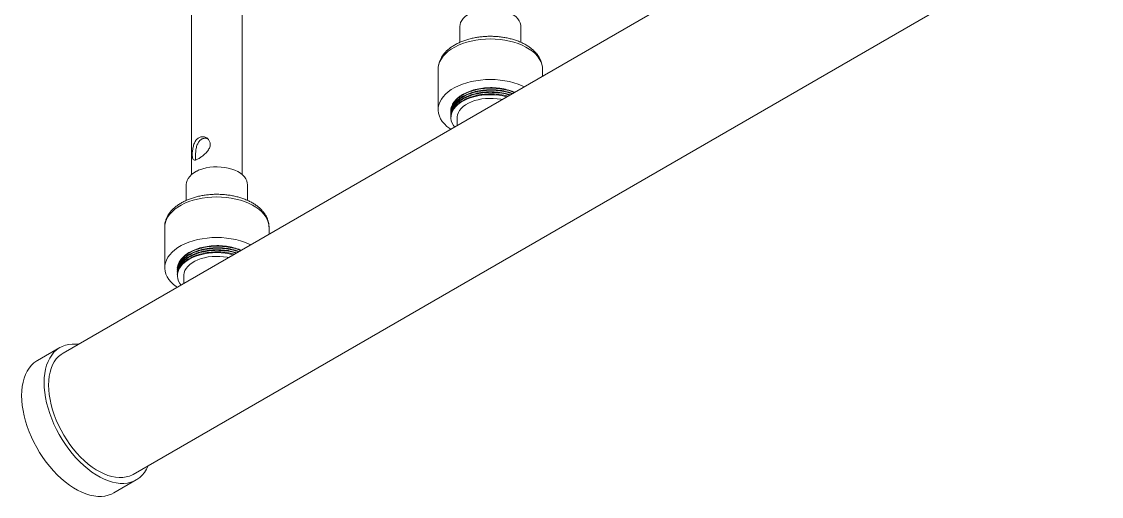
# Model space of a CAD drawing. Header units: millimetres. Extents: x 11948 to 22858, y 1146 to 11361.
# Drawn here: x 17195 to 17966, y 7245 to 7584 of the extents above; entities that cross this region are included whole.
import ezdxf

# ---------------------------------------------------------------- set-up
doc = ezdxf.new("R2010")
doc.units = ezdxf.units.MM
doc.linetypes.add('SLD-Solid', pattern=[0])

msp = doc.modelspace()

# ---------------------------------------------------------------- linework, layer by layer
at = {"linetype": 'SLD-Solid', "lineweight": 0}
for p, q in [((17316.26, 9863.59), (17316.26, 7474.56)), ((17352.63, 7474.56), (17352.63, 9862.84)), ((18959.6, 8348.83), (17224.59, 7347.23)), ((17274.59, 7260.62), (18037.4, 7700.98)), ((17508.04, 7580.41), (17508.04, 7569.07)), ((17551.68, 7569.08), (17551.68, 7580.41)), ((17492.59, 7549.97), (17492.59, 7521.02)), ((17567.14, 7549.97), (17567.13, 7550.06)), ((17567.14, 7544.97), (17567.14, 7549.97)), ((17501.68, 7520.1), (17501.68, 7519.72)), ((17501.68, 7518.61), (17501.68, 7518.24)), ((17501.68, 7517.13), (17501.68, 7516.75)), ((17501.68, 7515.64), (17501.68, 7515.46)), ((17506.23, 7515.46), (17506.23, 7509.81)), ((17320.38, 7477.12), (17321.59, 7477.99)), ((17321.59, 7477.99), (17321.59, 7477.77)), ((17312.63, 7467.59), (17312.63, 7456.26)), ((17356.26, 7456.27), (17356.26, 7467.59)), ((17297.17, 7437.16), (17297.17, 7408.21)), ((17371.72, 7437.16), (17371.72, 7437.25)), ((17371.72, 7432.16), (17371.72, 7437.16)), ((17306.26, 7407.28), (17306.26, 7406.91)), ((17306.26, 7405.8), (17306.26, 7405.43)), ((17306.26, 7404.31), (17306.26, 7403.94)), ((17306.26, 7402.83), (17306.26, 7402.64)), ((17310.81, 7402.64), (17310.81, 7397)), ((17222.32, 7351.16), (17206.25, 7341.89)), ((17260.79, 7247.41), (17276.86, 7256.68))]:
    msp.add_line(p, q, dxfattribs=at)
at = {"linetype": 'SLD-Solid', "lineweight": 0, "flags": 128}
for points in [[(17551.68, 7580.41), (17551.62, 7581.38), (17551.24, 7582.91), (17550.55, 7584.41), (17549.54, 7585.85), (17548.23, 7587.2), (17546.65, 7588.45), (17544.81, 7589.58), (17542.74, 7590.57), (17540.48, 7591.41), (17538.06, 7592.08), (17535.51, 7592.57), (17532.88, 7592.88), (17530.2, 7593), (17527.51, 7592.93), (17524.87, 7592.67), (17522.29, 7592.22), (17519.84, 7591.59), (17517.53, 7590.8), (17515.41, 7589.85), (17513.51, 7588.75), (17511.86, 7587.53), (17510.48, 7586.19), (17509.4, 7584.78), (17508.62, 7583.29), (17508.17, 7581.76), (17508.04, 7580.41)], [(17567.13, 7550.06), (17567.04, 7551.52), (17566.62, 7553.52), (17565.89, 7555.49), (17564.83, 7557.42), (17563.47, 7559.27), (17561.82, 7561.05), (17559.88, 7562.73), (17557.68, 7564.29), (17555.23, 7565.74), (17552.56, 7567.04), (17549.7, 7568.19), (17546.65, 7569.18), (17543.47, 7570.01), (17540.16, 7570.65), (17536.76, 7571.12), (17533.3, 7571.4), (17529.81, 7571.49), (17526.32, 7571.39), (17522.86, 7571.11), (17519.46, 7570.63), (17516.15, 7569.98), (17512.97, 7569.15), (17509.93, 7568.16), (17507.07, 7567), (17504.41, 7565.69), (17501.97, 7564.25), (17499.78, 7562.68), (17497.85, 7560.99), (17496.2, 7559.21), (17494.85, 7557.35), (17493.81, 7555.43), (17493.08, 7553.46), (17492.68, 7551.45), (17492.59, 7549.97)], [(17554.03, 7537.4), (17552.56, 7538.09), (17549.7, 7539.24), (17546.65, 7540.23), (17543.47, 7541.06), (17540.16, 7541.7), (17536.76, 7542.17), (17533.3, 7542.45), (17529.81, 7542.54), (17526.32, 7542.44), (17522.86, 7542.16), (17519.46, 7541.68), (17516.15, 7541.03), (17512.97, 7540.2), (17509.93, 7539.2), (17507.07, 7538.05), (17504.41, 7536.74), (17501.97, 7535.3), (17499.78, 7533.72), (17497.85, 7532.04), (17496.2, 7530.26), (17494.85, 7528.4), (17493.81, 7526.48), (17493.08, 7524.51), (17492.68, 7522.5), (17492.6, 7520.49), (17492.85, 7518.47), (17493.43, 7516.48), (17494.32, 7514.53), (17495.53, 7512.64), (17497.04, 7510.82), (17498.84, 7509.09), (17500.91, 7507.47), (17501.49, 7507.07)], [(17504.25, 7508.67), (17503.46, 7509.77), (17502.56, 7511.43), (17501.97, 7513.14), (17501.7, 7514.87), (17501.75, 7516.62), (17502.13, 7518.34), (17502.82, 7520.04), (17503.83, 7521.68), (17505.13, 7523.25), (17506.71, 7524.73), (17508.56, 7526.11), (17510.66, 7527.36), (17512.97, 7528.48), (17515.48, 7529.45), (17518.16, 7530.25), (17520.96, 7530.89), (17523.87, 7531.35), (17526.85, 7531.63), (17529.86, 7531.72), (17532.87, 7531.63), (17535.85, 7531.35), (17538.76, 7530.89), (17541.57, 7530.25), (17541.62, 7530.24)], [(17506.23, 7515.46), (17506.24, 7515.85), (17506.48, 7517.43), (17507.03, 7518.99), (17507.9, 7520.49), (17509.06, 7521.93), (17510.5, 7523.28), (17512.21, 7524.53), (17514.15, 7525.65), (17516.31, 7526.63), (17518.64, 7527.47), (17521.14, 7528.14), (17523.74, 7528.64), (17526.44, 7528.96), (17529.17, 7529.09), (17531.92, 7529.05), (17534.64, 7528.82), (17537.3, 7528.41), (17538.14, 7528.24)], [(17356.26, 7467.59), (17356.2, 7468.56), (17355.83, 7470.1), (17355.13, 7471.6), (17354.12, 7473.03), (17352.81, 7474.39), (17351.23, 7475.64), (17349.39, 7476.77), (17347.32, 7477.76), (17345.06, 7478.6), (17342.64, 7479.27), (17340.09, 7479.76), (17337.46, 7480.07), (17334.78, 7480.19), (17332.1, 7480.12), (17329.45, 7479.86), (17326.88, 7479.41), (17324.42, 7478.78), (17322.11, 7477.99), (17320, 7477.03), (17318.1, 7475.94), (17316.44, 7474.71), (17315.07, 7473.38), (17313.98, 7471.96), (17313.21, 7470.48), (17312.75, 7468.95), (17312.63, 7467.59)], [(17371.72, 7437.25), (17371.62, 7438.71), (17371.21, 7440.71), (17370.47, 7442.68), (17369.42, 7444.6), (17368.05, 7446.46), (17366.4, 7448.24), (17364.46, 7449.92), (17362.26, 7451.48), (17359.81, 7452.92), (17357.15, 7454.23), (17354.28, 7455.38), (17351.24, 7456.37), (17348.05, 7457.19), (17344.74, 7457.84), (17341.34, 7458.31), (17337.88, 7458.59), (17334.39, 7458.68), (17330.9, 7458.58), (17327.44, 7458.29), (17324.04, 7457.82), (17320.73, 7457.17), (17317.55, 7456.34), (17314.51, 7455.34), (17311.65, 7454.18), (17308.99, 7452.88), (17306.55, 7451.43), (17304.36, 7449.86), (17302.43, 7448.18), (17300.78, 7446.4), (17299.43, 7444.54), (17298.39, 7442.62), (17297.66, 7440.64), (17297.26, 7438.64), (17297.17, 7437.16)], [(17358.61, 7424.59), (17357.15, 7425.28), (17354.28, 7426.43), (17351.24, 7427.42), (17348.05, 7428.24), (17344.74, 7428.89), (17341.34, 7429.36), (17337.88, 7429.64), (17334.39, 7429.73), (17330.9, 7429.63), (17327.44, 7429.34), (17324.04, 7428.87), (17320.73, 7428.22), (17317.55, 7427.39), (17314.51, 7426.39), (17311.65, 7425.23), (17308.99, 7423.93), (17306.55, 7422.48), (17304.36, 7420.91), (17302.43, 7419.23), (17300.78, 7417.45), (17299.43, 7415.59), (17298.39, 7413.67), (17297.66, 7411.69), (17297.26, 7409.69), (17297.18, 7407.67), (17297.43, 7405.66), (17298.01, 7403.67), (17298.91, 7401.72), (17300.11, 7399.83), (17301.63, 7398.01), (17303.42, 7396.28), (17305.5, 7394.66), (17306.07, 7394.26)], [(17308.83, 7395.86), (17308.04, 7396.96), (17307.14, 7398.62), (17306.55, 7400.33), (17306.28, 7402.06), (17306.33, 7403.8), (17306.71, 7405.53), (17307.4, 7407.23), (17308.41, 7408.87), (17309.71, 7410.44), (17311.29, 7411.92), (17313.15, 7413.3), (17315.24, 7414.55), (17317.56, 7415.67), (17320.06, 7416.63), (17322.74, 7417.44), (17325.54, 7418.08), (17328.45, 7418.54), (17331.43, 7418.82), (17334.44, 7418.91), (17337.46, 7418.82), (17340.43, 7418.54), (17343.34, 7418.08), (17346.15, 7417.44), (17346.2, 7417.43)], [(17310.81, 7402.64), (17310.82, 7403.04), (17311.06, 7404.62), (17311.61, 7406.17), (17312.48, 7407.68), (17313.64, 7409.12), (17315.08, 7410.47), (17316.79, 7411.71), (17318.73, 7412.84), (17320.89, 7413.82), (17323.23, 7414.65), (17325.72, 7415.32), (17328.33, 7415.82), (17331.02, 7416.14), (17333.76, 7416.28), (17336.5, 7416.24), (17339.22, 7416.01), (17341.88, 7415.6), (17342.73, 7415.42)], [(17235.49, 7353.52), (17233.81, 7353.67), (17231.17, 7353.69), (17228.63, 7353.41), (17226.21, 7352.84), (17223.93, 7351.99), (17221.8, 7350.85), (17219.84, 7349.44), (17218.04, 7347.76), (17216.44, 7345.82), (17215.03, 7343.64), (17213.82, 7341.22), (17212.82, 7338.59), (17212.04, 7335.75), (17211.47, 7332.73), (17211.13, 7329.53), (17211.02, 7326.19), (17211.13, 7322.71), (17211.47, 7319.13), (17212.04, 7315.46), (17212.82, 7311.71), (17213.82, 7307.93), (17215.03, 7304.11), (17216.44, 7300.3), (17218.04, 7296.51), (17219.84, 7292.76), (17221.8, 7289.08), (17223.93, 7285.49), (17226.21, 7282), (17228.63, 7278.64), (17231.17, 7275.43), (17233.81, 7272.39), (17236.55, 7269.53), (17239.37, 7266.88), (17242.25, 7264.44), (17245.17, 7262.23), (17248.11, 7260.27), (17251.07, 7258.56), (17254.01, 7257.13), (17256.93, 7255.96), (17259.81, 7255.08), (17262.63, 7254.48), (17265.37, 7254.17), (17268.02, 7254.16), (17270.56, 7254.44), (17272.97, 7255), (17275.25, 7255.86), (17277.38, 7257), (17279.35, 7258.41), (17281.14, 7260.09), (17282.74, 7262.02), (17284.16, 7264.21), (17285.36, 7266.62), (17285.49, 7266.91)], [(17224.59, 7347.23), (17223.13, 7346.27), (17221.33, 7344.77), (17219.71, 7342.99), (17218.29, 7340.97), (17217.06, 7338.7), (17216.06, 7336.21), (17215.26, 7333.51), (17214.69, 7330.62), (17214.35, 7327.55), (17214.24, 7324.33), (17214.35, 7320.98), (17214.69, 7317.52), (17215.26, 7313.97), (17216.06, 7310.35), (17217.06, 7306.7), (17218.29, 7303.02), (17219.71, 7299.35), (17221.33, 7295.71), (17223.13, 7292.13), (17225.1, 7288.62), (17227.23, 7285.21), (17229.51, 7281.92), (17231.91, 7278.77), (17234.43, 7275.79), (17237.05, 7272.99), (17239.75, 7270.39), (17242.52, 7268), (17245.33, 7265.85), (17248.17, 7263.95), (17251.01, 7262.31), (17253.85, 7260.93), (17256.66, 7259.84), (17259.43, 7259.03), (17262.13, 7258.51), (17264.75, 7258.29), (17267.27, 7258.36), (17269.68, 7258.73), (17271.95, 7259.39), (17274.08, 7260.34), (17274.59, 7260.62)], [(17206.25, 7341.89), (17205.73, 7341.57), (17203.76, 7340.16), (17201.97, 7338.48), (17200.37, 7336.55), (17198.96, 7334.36), (17197.75, 7331.95), (17196.75, 7329.31), (17195.97, 7326.47), (17195.4, 7323.45), (17195.06, 7320.26), (17194.95, 7316.91), (17195.06, 7313.44), (17195.4, 7309.85), (17195.97, 7306.18), (17196.75, 7302.44), (17197.75, 7298.65), (17198.96, 7294.84), (17200.37, 7291.02), (17201.97, 7287.23), (17203.76, 7283.49), (17205.73, 7279.8), (17207.86, 7276.21), (17210.14, 7272.72), (17212.56, 7269.36), (17215.09, 7266.16), (17217.74, 7263.11), (17220.48, 7260.26), (17223.3, 7257.6), (17226.18, 7255.16), (17229.1, 7252.95), (17232.04, 7250.99), (17235, 7249.29), (17237.94, 7247.85), (17240.86, 7246.68), (17243.74, 7245.8), (17246.56, 7245.2), (17249.3, 7244.9), (17251.95, 7244.88), (17254.49, 7245.16), (17256.9, 7245.73), (17259.18, 7246.58), (17260.79, 7247.41)]]:
    msp.add_lwpolyline(points, dxfattribs=at)
at = {"linetype": 'SLD-Solid', "lineweight": 0}
for points, knots in [([(17567.1, 7550.09), (17567.1, 7550.51), (17567.1, 7551.63), (17566.78, 7553.45), (17566.18, 7555.49), (17565.3, 7557.49), (17564.15, 7559.42), (17562.73, 7561.28), (17561.05, 7563.06), (17559.11, 7564.73), (17556.94, 7566.29), (17554.55, 7567.72), (17551.97, 7569), (17549.22, 7570.13), (17546.32, 7571.1), (17543.31, 7571.91), (17540.2, 7572.55), (17537.01, 7573.02), (17533.77, 7573.32), (17530.5, 7573.44), (17527.23, 7573.38), (17523.98, 7573.16), (17520.77, 7572.76), (17517.63, 7572.18), (17514.57, 7571.44), (17511.63, 7570.53), (17508.81, 7569.46), (17506.15, 7568.23), (17503.66, 7566.85), (17501.37, 7565.31), (17499.29, 7563.63), (17497.46, 7561.82), (17495.9, 7559.89), (17494.63, 7557.88), (17493.65, 7555.79), (17492.99, 7553.67), (17492.63, 7551.72), (17492.62, 7550.48), (17492.62, 7549.95)], [0, 0, 0, 0, 0.015734, 0.041859, 0.068036, 0.094476, 0.121345, 0.148735, 0.176659, 0.205042, 0.233757, 0.262674, 0.291678, 0.32067, 0.349613, 0.378497, 0.407321, 0.436092, 0.464828, 0.493541, 0.522249, 0.550968, 0.579711, 0.608497, 0.637344, 0.666267, 0.695281, 0.724393, 0.7536, 0.78288, 0.812157, 0.841314, 0.870199, 0.898647, 0.926529, 0.953804, 0.980532, 1, 1, 1, 1]), ([(17547.09, 7533.4), (17546.57, 7533.66), (17544.66, 7534.58), (17540.69, 7535.67), (17535.41, 7536.58), (17529.86, 7536.84), (17524.33, 7536.48), (17519.01, 7535.5), (17514.1, 7533.94), (17509.81, 7531.86), (17506.29, 7529.33), (17503.63, 7526.45), (17502.13, 7523.34), (17501.5, 7521.17), (17501.68, 7520.1), (17501.68, 7520.1)], [0, 0, 0, 0, 0.032898, 0.120038, 0.20823, 0.296768, 0.384054, 0.471976, 0.560582, 0.648166, 0.735749, 0.824356, 0.912277, 0.999563, 1, 1, 1, 1]), ([(17545.67, 7532.58), (17545.61, 7532.6), (17544.15, 7533.28), (17540.67, 7534.17), (17535.41, 7535.1), (17529.86, 7535.35), (17524.33, 7534.99), (17519.01, 7534.02), (17514.1, 7532.46), (17509.81, 7530.37), (17506.29, 7527.85), (17503.63, 7524.97), (17502.13, 7521.85), (17501.5, 7519.69), (17501.68, 7518.62), (17501.68, 7518.61)], [0, 0, 0, 0, 0.003605, 0.093384, 0.184247, 0.275468, 0.365398, 0.455982, 0.547272, 0.637509, 0.727745, 0.819036, 0.90962, 0.99955, 1, 1, 1, 1]), ([(17544, 7531.62), (17542.91, 7531.97), (17540.21, 7532.85), (17535.39, 7533.59), (17529.86, 7533.87), (17524.33, 7533.51), (17519.01, 7532.53), (17514.1, 7530.97), (17509.81, 7528.89), (17506.29, 7526.36), (17503.63, 7523.48), (17502.13, 7520.37), (17501.5, 7518.2), (17501.68, 7517.13), (17501.68, 7517.13)], [0, 0, 0, 0, 0.064029, 0.157835, 0.252009, 0.34485, 0.438368, 0.532614, 0.625772, 0.71893, 0.813176, 0.906694, 0.999536, 1, 1, 1, 1]), ([(17542.42, 7530.61), (17541.84, 7530.79), (17539.65, 7531.48), (17535.38, 7532.1), (17529.87, 7532.39), (17524.33, 7532.02), (17519.01, 7531.05), (17514.1, 7529.49), (17509.81, 7527.4), (17506.29, 7524.88), (17503.63, 7522), (17502.13, 7518.88), (17501.5, 7516.72), (17501.68, 7515.65), (17501.68, 7515.64)], [0, 0, 0, 0, 0.034651, 0.131401, 0.228531, 0.324287, 0.42074, 0.517944, 0.614026, 0.710108, 0.807312, 0.903765, 0.999521, 1, 1, 1, 1]), ([(17546.74, 7533.2), (17546.33, 7533.39), (17544.53, 7534.26), (17540.69, 7535.29), (17535.41, 7536.21), (17529.86, 7536.47), (17524.33, 7536.11), (17519.01, 7535.13), (17514.1, 7533.57), (17509.81, 7531.49), (17506.28, 7528.96), (17503.64, 7526.08), (17502.11, 7522.97), (17501.5, 7520.62), (17501.74, 7519.37), (17501.77, 7519.18)], [0, 0, 0, 0, 0.025361, 0.111855, 0.199394, 0.287276, 0.373915, 0.461185, 0.549135, 0.63607, 0.723005, 0.810954, 0.898224, 0.984864, 1, 1, 1, 1]), ([(17545.27, 7532.35), (17543.77, 7532.85), (17540.67, 7533.87), (17535.39, 7534.71), (17529.86, 7534.98), (17524.33, 7534.62), (17519.01, 7533.65), (17514.1, 7532.08), (17509.81, 7530), (17506.28, 7527.48), (17503.64, 7524.6), (17502.11, 7521.48), (17501.5, 7519.13), (17501.74, 7517.88), (17501.77, 7517.7)], [0, 0, 0, 0, 0.085011, 0.175196, 0.265734, 0.354992, 0.4449, 0.535508, 0.62507, 0.714633, 0.805241, 0.895148, 0.984406, 1, 1, 1, 1]), ([(17543.58, 7531.37), (17542.62, 7531.68), (17540.06, 7532.51), (17535.38, 7533.22), (17529.86, 7533.5), (17524.33, 7533.14), (17519.01, 7532.16), (17514.1, 7530.6), (17509.81, 7528.52), (17506.28, 7525.99), (17503.64, 7523.11), (17502.11, 7520), (17501.5, 7517.65), (17501.74, 7516.4), (17501.77, 7516.21)], [0, 0, 0, 0, 0.055478, 0.148574, 0.242035, 0.334174, 0.426983, 0.520516, 0.612969, 0.705422, 0.798955, 0.891764, 0.983903, 1, 1, 1, 1]), ([(17321.59, 7501), (17320.94, 7500.52), (17319.65, 7499.55), (17318.29, 7497.12), (17317.54, 7494.73), (17317.16, 7492.66), (17316.91, 7490.61), (17316.84, 7488.38), (17317.02, 7486.49), (17317.5, 7485.33), (17318.3, 7484.98), (17319.28, 7485.11), (17320.44, 7485.51), (17322.16, 7486.43), (17324.39, 7488.02), (17326.59, 7489.96), (17328.2, 7491.88), (17329.16, 7493.6), (17329.76, 7495.32), (17329.8, 7497.34), (17328.89, 7499.4), (17327.23, 7500.99), (17325.36, 7501.71), (17323.71, 7501.73), (17322.57, 7501.5), (17321.88, 7501.15), (17321.59, 7501)], [0, 0, 0, 0, 0.04935, 0.098584, 0.15082, 0.179058, 0.207276, 0.260067, 0.306586, 0.354235, 0.407926, 0.436112, 0.464281, 0.515721, 0.563207, 0.612084, 0.665774, 0.694013, 0.722227, 0.772996, 0.818985, 0.8681, 0.923172, 0.950974, 0.978758, 1, 1, 1, 1]), ([(17323.52, 7499.88), (17322.89, 7499.41), (17321.64, 7498.47), (17320.38, 7496.08), (17319.71, 7493.71), (17319.39, 7491.61), (17319.22, 7489.66), (17319.16, 7487.57), (17319.19, 7485.93), (17319.33, 7485.36), (17319.38, 7485.17)], [0, 0, 0, 0, 0.1519063, 0.3033676, 0.466269, 0.5575215, 0.6486717, 0.787873, 0.9272637, 1, 1, 1, 1]), ([(17327.72, 7500.33), (17327.69, 7500.34), (17327.26, 7500.52), (17326.36, 7500.61), (17325.09, 7500.53), (17324.14, 7500.23), (17323.64, 7499.95), (17323.52, 7499.88)], [0, 0, 0, 0, 0.01695, 0.322347, 0.614298, 0.906051, 1, 1, 1, 1]), ([(17371.68, 7437.27), (17371.68, 7437.7), (17371.68, 7438.82), (17371.36, 7440.63), (17370.76, 7442.68), (17369.88, 7444.68), (17368.73, 7446.61), (17367.31, 7448.47), (17365.63, 7450.24), (17363.69, 7451.92), (17361.52, 7453.48), (17359.13, 7454.9), (17356.55, 7456.19), (17353.8, 7457.32), (17350.91, 7458.29), (17347.89, 7459.1), (17344.78, 7459.74), (17341.59, 7460.21), (17338.35, 7460.5), (17335.09, 7460.62), (17331.81, 7460.57), (17328.56, 7460.34), (17325.35, 7459.94), (17322.21, 7459.37), (17319.15, 7458.63), (17316.21, 7457.72), (17313.39, 7456.65), (17310.73, 7455.42), (17308.24, 7454.03), (17305.95, 7452.49), (17303.87, 7450.81), (17302.05, 7449), (17300.48, 7447.08), (17299.21, 7445.06), (17298.23, 7442.98), (17297.57, 7440.86), (17297.21, 7438.9), (17297.2, 7437.66), (17297.2, 7437.14)], [0, 0, 0, 0, 0.015734, 0.041859, 0.068036, 0.094476, 0.121345, 0.148735, 0.176659, 0.205042, 0.233757, 0.262674, 0.291678, 0.32067, 0.349613, 0.378497, 0.407321, 0.436092, 0.464828, 0.493541, 0.522249, 0.550968, 0.579711, 0.608497, 0.637344, 0.666267, 0.695281, 0.724393, 0.753601, 0.78288, 0.812157, 0.841314, 0.870199, 0.898647, 0.926529, 0.953804, 0.980532, 1, 1, 1, 1]), ([(17351.68, 7420.59), (17351.15, 7420.84), (17349.24, 7421.77), (17345.27, 7422.85), (17339.99, 7423.77), (17334.44, 7424.02), (17328.91, 7423.67), (17323.59, 7422.69), (17318.68, 7421.13), (17314.39, 7419.05), (17310.87, 7416.52), (17308.21, 7413.64), (17306.71, 7410.53), (17306.08, 7408.35), (17306.26, 7407.29), (17306.26, 7407.28)], [0, 0, 0, 0, 0.032898, 0.120038, 0.20823, 0.296768, 0.384054, 0.471976, 0.560582, 0.648165, 0.735749, 0.824356, 0.912277, 0.999563, 1, 1, 1, 1]), ([(17350.25, 7419.76), (17350.19, 7419.79), (17348.73, 7420.47), (17345.25, 7421.35), (17339.99, 7422.28), (17334.44, 7422.54), (17328.91, 7422.18), (17323.59, 7421.2), (17318.68, 7419.64), (17314.39, 7417.56), (17310.87, 7415.04), (17308.21, 7412.15), (17306.71, 7409.04), (17306.08, 7406.88), (17306.26, 7405.8), (17306.26, 7405.8)], [0, 0, 0, 0, 0.003605, 0.093384, 0.184248, 0.275468, 0.365398, 0.455982, 0.547272, 0.637508, 0.727745, 0.819035, 0.90962, 0.99955, 1, 1, 1, 1]), ([(17351.32, 7420.38), (17350.91, 7420.58), (17349.11, 7421.44), (17345.27, 7422.48), (17339.99, 7423.39), (17334.44, 7423.65), (17328.91, 7423.3), (17323.59, 7422.32), (17318.68, 7420.76), (17314.39, 7418.67), (17310.87, 7416.15), (17308.22, 7413.27), (17306.69, 7410.15), (17306.08, 7407.81), (17306.32, 7406.56), (17306.36, 7406.37)], [0, 0, 0, 0, 0.025361, 0.111855, 0.199394, 0.287276, 0.373915, 0.461185, 0.549135, 0.63607, 0.723004, 0.810954, 0.898225, 0.984864, 1, 1, 1, 1]), ([(17349.86, 7419.54), (17348.35, 7420.03), (17345.25, 7421.06), (17339.97, 7421.9), (17334.44, 7422.17), (17328.91, 7421.81), (17323.59, 7420.83), (17318.68, 7419.27), (17314.39, 7417.19), (17310.87, 7414.66), (17308.22, 7411.78), (17306.69, 7408.67), (17306.08, 7406.32), (17306.32, 7405.07), (17306.36, 7404.88)], [0, 0, 0, 0, 0.085011, 0.175196, 0.265735, 0.354992, 0.4449, 0.535508, 0.62507, 0.714632, 0.805241, 0.895149, 0.984406, 1, 1, 1, 1]), ([(17348.59, 7418.81), (17347.49, 7419.16), (17344.8, 7420.04), (17339.97, 7420.78), (17334.45, 7421.06), (17328.91, 7420.7), (17323.59, 7419.72), (17318.68, 7418.16), (17314.39, 7416.08), (17310.87, 7413.55), (17308.21, 7410.67), (17306.71, 7407.55), (17306.08, 7405.39), (17306.26, 7404.32), (17306.26, 7404.31)], [0, 0, 0, 0, 0.064029, 0.157835, 0.252009, 0.34485, 0.438368, 0.532614, 0.625772, 0.71893, 0.813176, 0.906694, 0.999535, 1, 1, 1, 1]), ([(17346.89, 7417.83), (17346.35, 7418), (17344.2, 7418.68), (17339.96, 7419.28), (17334.45, 7419.58), (17328.91, 7419.21), (17323.59, 7418.24), (17318.68, 7416.67), (17314.39, 7414.59), (17310.87, 7412.07), (17308.21, 7409.18), (17306.71, 7406.07), (17306.08, 7403.91), (17306.26, 7402.83), (17306.26, 7402.83)], [0, 0, 0, 0, 0.032565, 0.129525, 0.226864, 0.322827, 0.419488, 0.516902, 0.613191, 0.709481, 0.806896, 0.903557, 0.999519, 1, 1, 1, 1]), ([(17348.16, 7418.56), (17347.21, 7418.87), (17344.65, 7419.7), (17339.97, 7420.4), (17334.45, 7420.69), (17328.91, 7420.32), (17323.59, 7419.35), (17318.68, 7417.79), (17314.39, 7415.7), (17310.87, 7413.18), (17308.22, 7410.3), (17306.69, 7407.18), (17306.08, 7404.84), (17306.32, 7403.59), (17306.36, 7403.4)], [0, 0, 0, 0, 0.055478, 0.148574, 0.242035, 0.334174, 0.426983, 0.520516, 0.612969, 0.705421, 0.798954, 0.891764, 0.983903, 1, 1, 1, 1])]:
    msp.add_open_spline(points, degree=3, knots=knots, dxfattribs=at)

doc.saveas('drawing.dxf')
